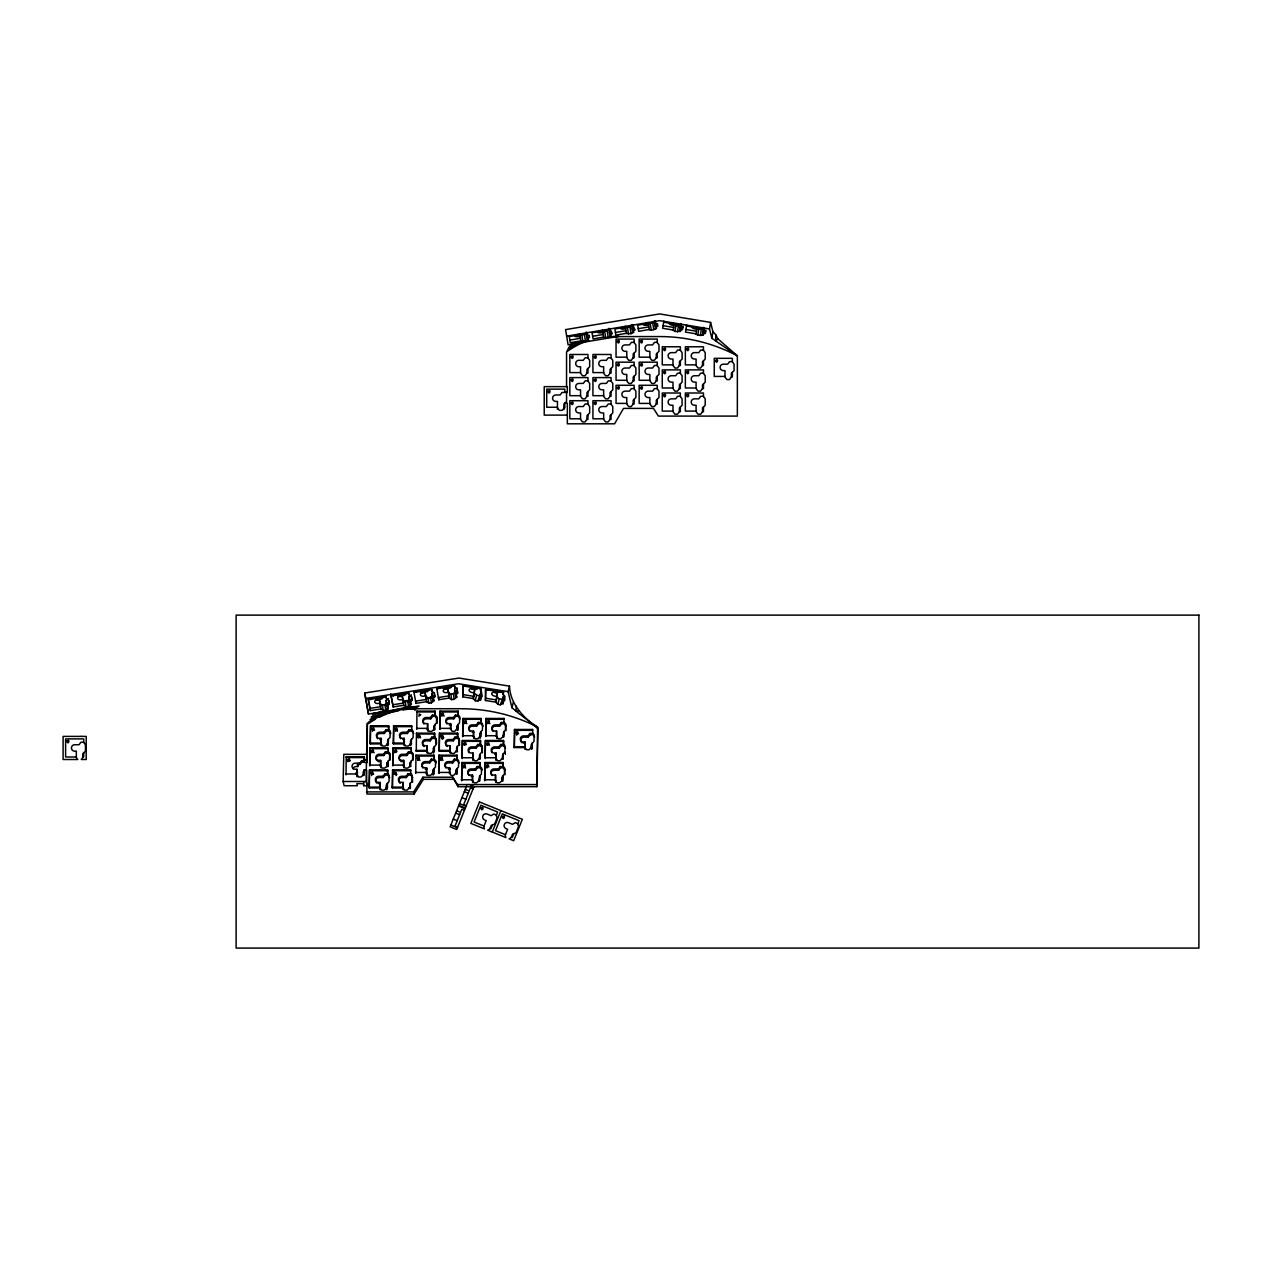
<?xml version="1.0" encoding="UTF-8"?>
<svg xmlns="http://www.w3.org/2000/svg" width="1262" height="1262" viewBox="0 0 1262 1262"><rect width="100%" height="100%" fill="white"/><g stroke="black" fill="none" stroke-linecap="round" stroke-linejoin="round"><path stroke-width="1.5" d="M345.82 773.985L356.515 773.985L358.361 776.982L360.932 776.982L363.866 774.537L363.977 770.072L366.469 770.072L366.201 781.493L367.195 785.737L363.74 785.737L363.235 783.607L356.846 783.607L357.335 785.737L344.163 785.737L343.154 781.493L343.785 754.329L366.832 754.329L366.232 770.546M346.025 774.836L346.23 756.727L364.276 756.727L364.418 760.702L361.658 760.702L359.686 763.147L355.332 763.147A3.202 3.045 -13.3 0 0 352.051 766.208A3.202 3.045 -13.3 0 0 355.19 769.268L356.846 769.268L357.556 776.398M356.846 769.268L356.72 774.836L356.515 773.985M352.981 768.81A3.202 3.045 -13.3 0 1 356.136 766.539L357.793 766.539L357.872 763.368M363.188 771.839L364.071 775.389L363.109 775.389L363.977 770.072M364.418 760.702L364.276 756.727M363.74 785.737L363.819 782.235M366.611 754.518L367.352 723.41A78.181 74.348 -13.3 0 1 414.551 708.723L419.11 705.979L368.441 714.024L364.718 693.012L458.942 678.057L509.501 686.149C510.321 705.127 524.345 717.715 538.006 728.821L536.744 786.683L457.98 786.683L452.758 777.218L422.88 777.218L413.668 791.905L414.157 794.035L367.005 794.035L366.469 770.072M367.21 761.964L366.832 754.329M367.147 755.433L367.352 723.41M369.119 787.125L369.514 769.867L387.576 769.867L387.686 774.079L384.942 773.843L382.97 776.288L378.616 776.288A3.202 3.045 -13.3 0 0 375.335 779.348A3.202 3.045 -13.3 0 0 378.474 782.408L380.13 782.408L380.288 789.807L379.799 787.125L369.119 787.125L369.309 787.977L380.004 787.977L380.13 782.408M390.084 760.118L390.179 755.528L388.317 753.083L388.081 747.83L370.034 747.83L369.624 765.087L380.319 765.087L380.525 765.939L380.651 760.371L378.994 760.371A3.202 3.045 -13.3 0 1 375.855 757.31A3.202 3.045 -13.3 0 1 379.136 754.25L383.49 754.25L385.462 751.805L388.207 752.042M370.145 743.05L370.555 725.792L388.601 725.792L388.728 730.02L385.983 729.767L383.995 732.212L379.641 732.212A3.202 3.045 -13.3 0 0 376.376 735.273A3.202 3.045 -13.3 0 0 379.499 738.333L381.171 738.333L381.329 745.732L380.84 743.05L370.145 743.05L370.35 743.902L381.045 743.902L381.171 738.333M369.309 787.977L369.514 769.867M369.829 765.939L370.034 747.83M370.35 743.902L370.555 725.792M371.927 698.454L370.476 699.463L369.482 698.438M380.651 760.371L380.808 767.769L380.319 765.087M386.393 788.529L386.472 784.98L389.027 781.557L389.169 775.436L387.497 773.227L387.576 769.867M387.97 762.027L387.876 766.491L386.913 766.491L386.992 762.942L389.548 759.519L389.69 753.398L388.002 751.19M388.491 739.989L387.434 744.454L388.38 744.454L388.286 739.138L390.053 737.481L390.195 731.361L388.522 729.168L388.601 725.792M387.45 784.065L387.355 788.529L387.26 783.213M387.876 766.491L387.781 761.175M388.286 739.138L388.191 743.602L385.241 746.063L382.686 746.063L380.824 743.602M410.607 769.867L410.734 774.079L407.989 773.843L406.017 776.288L401.663 776.288A3.202 3.045 -13.3 0 0 398.382 779.348A3.202 3.045 -13.3 0 0 401.521 782.408L403.177 782.408L403.051 787.977L392.356 787.977L392.561 769.867L410.607 769.867L410.813 770.719L392.766 770.719L392.561 769.867M393.081 747.83L392.671 765.087L403.367 765.087L403.856 767.769L403.698 760.371L402.026 760.371A3.202 3.045 -13.3 0 1 398.902 757.31A3.202 3.045 -13.3 0 1 402.168 754.25L406.522 754.25L408.509 751.805L411.254 752.042L411.128 747.83L393.081 747.83L392.876 765.939M411.649 725.792L411.775 730.02L409.03 729.767L407.042 732.212L402.688 732.212A3.202 3.045 -13.3 0 0 399.423 735.273A3.202 3.045 -13.3 0 0 402.546 738.333L404.219 738.333L404.077 743.902L393.397 743.902L393.602 725.792L411.649 725.792L411.854 726.644L393.791 726.644L393.602 725.792M392.356 787.977L392.766 770.719M393.397 743.902L393.791 726.644M403.572 765.939L403.698 760.371M404.219 738.333L404.376 745.732L403.887 743.05L393.192 743.05M410.907 766.491L409.945 766.491L410.04 762.942L412.579 759.519L412.721 753.398L411.049 751.19L411.254 752.042M410.465 744.454L410.56 740.904L413.1 737.481L413.242 731.361L411.57 729.168L411.775 730.02M410.529 773.227L412.217 775.436L412.075 781.557L410.292 783.213L410.402 788.529L409.235 787.677L407.263 790.122L404.692 790.122L402.83 787.677M410.813 761.175L410.718 765.64L407.768 768.085L405.212 768.085L403.351 765.64M411.428 744.454L411.333 739.138M412.611 782.156L412.217 775.436M413.116 760.118L412.721 753.398M415.955 755.181L415.75 773.29L415.545 772.439L426.24 772.439L426.73 775.12L426.572 767.722L424.9 767.722A3.202 3.045 -13.3 0 1 421.776 764.662A3.202 3.045 -13.3 0 1 425.042 761.601L429.395 761.601L431.383 759.14L434.128 759.393L434.002 755.181L415.955 755.181L416.144 756.033L434.207 756.033M416.271 751.253L416.476 733.143L434.522 733.143L434.649 737.355L431.888 737.118L429.916 739.564L425.562 739.564A3.202 3.045 -13.3 0 0 422.297 742.624A3.202 3.045 -13.3 0 0 425.42 745.684L427.077 745.684L427.234 753.083L426.745 750.401L416.066 750.401L416.271 751.253L426.95 751.253L427.077 745.684M416.981 711.105L416.775 729.215L416.586 728.363L427.266 728.363L427.471 729.215L427.597 723.647L425.941 723.647A3.202 3.045 -13.3 0 1 422.802 720.586A3.202 3.045 -13.3 0 1 426.083 717.526L430.437 717.526L432.409 715.081L435.153 715.317L435.043 711.105L416.981 711.105L417.186 711.957L435.232 711.957M426.24 772.439L428.086 775.436L430.642 775.436L432.629 772.991L433.781 773.843L432.629 772.991M427.597 723.647L427.755 731.045L427.266 728.363M426.43 773.29L426.572 767.722M432.819 773.843L432.913 770.293L435.453 766.87L435.595 760.749L433.923 758.541L434.002 755.181M433.339 751.805L433.418 748.256L435.974 744.832L436.116 738.712L434.443 736.503L434.522 733.143M434.727 724.451L434.822 729.767L433.86 729.767L433.939 726.218L436.494 722.795L436.636 716.674L434.964 714.466L435.043 711.105M433.118 775.12L432.913 770.293M433.576 772.991L433.686 768.526M434.412 747.341L434.302 751.805L434.207 746.489M433.781 773.843L433.891 769.363M436.542 743.902L436.116 738.712M437.031 723.394L436.636 716.674M439.002 755.181L438.797 773.29L439.002 755.181L457.049 755.181L457.159 759.393L454.415 759.14L452.443 761.601L448.089 761.601A3.202 3.045 -13.3 0 0 444.823 764.662A3.202 3.045 -13.3 0 0 447.947 767.722L449.603 767.722L449.808 773.59M439.113 750.401L439.507 733.143L457.57 733.143L457.68 737.355L454.935 737.118L452.963 739.564L448.609 739.564A3.202 3.045 -13.3 0 0 445.328 742.624A3.202 3.045 -13.3 0 0 448.467 745.684L450.124 745.684L450.282 753.083L449.793 750.401L439.113 750.401L439.302 751.253L449.998 751.253L450.124 745.684M440.028 711.105L439.823 729.215L440.028 711.105L458.074 711.105L458.201 715.317L455.456 715.081L453.484 717.526L449.13 717.526A3.202 3.045 -13.3 0 0 445.849 720.586A3.202 3.045 -13.3 0 0 448.988 723.647L450.644 723.647L450.834 729.515M439.302 751.253L439.507 733.143M438.592 772.439L449.272 772.439L451.133 775.436L453.689 775.436L455.661 772.991L456.828 773.843L455.661 772.991M439.618 728.363L450.313 728.363L452.159 731.361L454.73 731.361L456.702 728.915L457.869 729.767L456.702 728.915M449.603 767.722L449.477 773.29L449.272 772.439M450.644 723.647L450.518 729.215L450.313 728.363M455.866 773.843L455.945 770.293L458.5 766.87L458.642 760.749L456.97 758.541L457.049 755.181M457.443 747.341L456.387 751.805L456.181 750.953L457.349 751.805L457.254 746.489L459.021 744.832L459.163 738.712L457.491 736.503L457.57 733.143M456.907 729.767L456.986 726.218L459.542 722.795L459.683 716.674L457.996 714.466L458.074 711.105M456.623 772.991L456.734 768.526M457.144 750.953L457.254 746.489M457.664 728.915L457.775 724.451M456.828 773.843L456.939 769.363M457.869 729.767L457.964 725.303M459.557 745.432L459.163 738.712M461.86 762.516L461.655 780.626L461.86 762.516L479.923 762.516L480.033 766.744L477.288 766.491L475.317 768.937L470.963 768.937A3.202 3.045 -13.3 0 0 467.681 771.997A3.202 3.045 -13.3 0 0 470.821 775.057L472.477 775.057L472.635 782.456M462.381 740.478L461.971 757.752L472.666 757.752L473.155 760.418L472.998 753.02L471.341 753.02A3.202 3.045 -13.3 0 1 468.202 749.959A3.202 3.045 -13.3 0 1 471.483 746.899L475.837 746.899L477.809 744.454L480.554 744.706L480.428 740.478L462.381 740.478L462.176 758.604M462.902 718.457L462.697 736.566L462.902 718.457L480.948 718.457L481.074 722.669L478.33 722.416L476.342 724.877L472.004 724.877A3.202 3.045 -13.3 0 0 468.723 727.937A3.202 3.045 -13.3 0 0 471.846 730.998L473.518 730.998L473.676 738.38M461.466 779.79L472.146 779.79L474.007 782.787L476.563 782.787L479.497 780.326L479.607 775.862L481.374 774.205L481.516 768.085L479.844 765.892L479.923 762.516M472.666 757.752L474.512 760.749L477.083 760.749L479.055 758.304L480.223 759.14M462.491 735.714L473.187 735.714L475.033 738.712L477.588 738.712L480.538 736.267L480.633 731.786L482.399 730.146L482.557 724.025L480.869 721.817L480.948 718.457M472.477 775.057L472.351 780.626L472.146 779.79M472.871 758.604L472.998 753.02M473.518 730.998L473.392 736.566L473.187 735.714M480.317 754.676L479.26 759.14L479.055 758.304M480.633 731.786L479.781 737.118L479.576 736.267M480.081 738.38L479.86 733.569M480.017 758.304L480.128 753.824L481.895 752.184L482.037 746.063L480.349 743.854L480.428 740.478M479.702 781.178L479.607 775.862M480.727 737.118L480.838 732.638M482.431 752.767L482.037 746.063M484.908 762.516L484.703 780.626L484.908 762.516L502.954 762.516L503.081 766.744L500.336 766.491L498.364 768.937L494.01 768.937A3.202 3.045 -13.3 0 0 490.729 771.997A3.202 3.045 -13.3 0 0 493.868 775.057L495.524 775.057L495.682 782.456M485.428 740.478L485.018 757.752L495.714 757.752L496.203 760.418L496.045 753.02L494.373 753.02A3.202 3.045 -13.3 0 1 491.249 749.959A3.202 3.045 -13.3 0 1 494.515 746.899L498.869 746.899L500.856 744.454L503.601 744.706L503.475 740.478L485.428 740.478L485.223 758.604M486.138 719.293L485.744 736.566L485.949 718.457L503.995 718.457L504.201 719.293L486.138 719.293L485.949 718.457M484.498 779.79L495.193 779.79L497.039 782.787L499.61 782.787L502.544 780.326L502.655 775.862L504.421 774.205L504.563 768.085L502.875 765.892L502.954 762.516M495.714 757.752L497.559 760.749L500.115 760.749L502.102 758.304L503.254 759.14L503.159 753.824L504.926 752.184L505.068 746.063L503.396 743.854L503.475 740.478M485.539 735.714L496.234 735.714L498.08 738.712L500.635 738.712L503.585 736.267L503.68 731.786L505.447 730.146L505.589 724.025L503.917 721.817L503.995 718.457M495.524 775.057L495.398 780.626L495.193 779.79M495.919 758.604L496.045 753.02M504.122 722.669L501.377 722.416L499.389 724.877L495.035 724.877A3.202 3.045 -13.3 0 0 491.77 727.937A3.202 3.045 -13.3 0 0 494.893 730.998L496.565 730.998L496.423 736.566L496.234 735.714M496.723 738.38L496.565 730.998M501.787 781.178L502.655 775.862M503.364 754.676L502.308 759.14L502.102 758.304M503.065 758.304L503.159 753.824M502.749 781.178L502.844 776.714M503.775 737.118L503.68 731.786M504.958 774.805L504.563 768.085M505.983 730.73L505.589 724.025M532.548 729.468L532.659 733.679L529.914 733.443L527.942 735.888L523.588 735.888A3.202 3.045 -13.3 0 0 520.307 738.948A3.202 3.045 -13.3 0 0 523.446 742.009L525.102 742.009L524.976 747.577L514.281 747.577L514.486 729.468L532.548 729.468L532.738 730.319L514.691 730.319L514.486 729.468M514.281 747.577L514.691 730.319M525.102 742.009L525.26 749.407L524.755 747.278L526.633 749.723L529.188 749.723L531.16 747.278L532.327 748.129L531.365 748.129L531.444 744.58L534 741.157L534.141 735.036L532.469 732.828L534.646 737.166M532.327 748.129L532.233 742.813M536.744 786.683L537.596 727.086A65.356 14.592 36.7 0 1 516 711.121L511.946 707.745L508.097 691.655L509.501 686.149M516.347 706.199L516 711.121L518.524 710.9M374.136 752.783L372.937 751.237L371.659 752.783M420.782 714.781C416.16 712.809 422.313 715.491 418.621 716.059M418.069 737.781L419.378 736.551L420.625 737.781M444.129 716.059L442.93 714.513L441.653 716.059M463.974 745.116L464.952 743.933L466.388 744.501M487.022 745.116L488.331 743.902L489.577 745.116M663.875 321.1L662.676 328.294L673.261 330.06M674.981 331.433L676.069 324.886L674.318 323.703L673.23 330.25L674.981 331.433L680.502 331.464L681.196 327.268L680.202 327.426M677.505 331.859L678.609 325.312L680.644 324.76M679.555 331.307L680.849 323.498M683.121 326.306L682.568 329.587L680.77 329.887M686.67 324.886L685.471 332.095L696.056 333.846M697.776 335.235L698.864 328.688L697.113 327.505L696.009 334.051L697.776 335.235L703.297 335.266L703.991 331.07L702.997 331.228M700.3 335.645L701.388 329.114L703.439 328.562M702.35 335.108L703.644 327.3M705.915 330.108L705.363 333.373L703.565 333.673M557.441 407.815L559.366 410.387L561.937 410.387L564.824 407.815L564.824 403.13L567.332 403.13L567.332 423.811L614.61 423.811L623.507 408.399L653.479 408.399L658.385 416.097L737.355 416.097L737.355 355.837A65.356 1.183 34.3 0 1 715.806 340.977L711.847 338.216L709.496 328.956L710.585 322.409L659.695 313.922L565.565 329.603L568.089 344.794L618.727 336.355L613.537 336.575A78.181 78.181 0 0 0 610.745 336.607M711.847 338.216L712.935 331.669L710.585 322.409M466.972 685.881L464.621 685.897M477.714 701.151L480.996 692.128L479.607 699.905L477.714 701.151L475.206 700.741L473.313 698.549L462.807 696.861L463.328 685.534M473.313 698.549L474.701 689.494L473.061 689.241A3.202 1.893 14.3 0 1 470.836 688.311M473.313 698.896L474.701 689.494M475.206 700.741L476.61 695.236L474.717 693.374M479.607 699.905L480.538 700.047L480.522 697.223L482.226 696.435L480.869 688.5M480.522 697.223L481.09 695.015L480.144 695.441M480.538 700.047L481.09 695.015M500.367 704.78L503.633 695.756L502.244 703.518L500.367 704.78L497.843 704.37L495.95 702.161L485.444 700.489L485.965 689.162M495.95 702.161L497.338 693.122L495.714 692.854A3.202 1.893 14.3 0 1 494.136 692.349M495.95 702.524L497.338 693.122M497.843 704.37L499.263 698.864L497.354 697.003M502.244 703.518L503.191 703.675L503.175 700.836L504.863 700.063L504.847 696.182L503.144 694.51L503.712 692.302L494.846 692.286A3.202 1.893 14.3 0 0 491.707 693.721A3.202 1.893 14.3 0 0 494.862 696.167L496.502 696.435M503.175 700.836L503.743 698.627L502.797 699.069M503.191 703.675L503.743 698.627M511.946 707.745L513.35 702.24M414.961 710.459L416.318 707.114A78.181 74.348 -13.3 0 0 369.119 721.801M466.735 785.737L450.14 826.799L456.686 829.449L473.991 786.605L470.726 785.279M492.417 824.985L490.871 828.787L489.987 828.44M496.329 815.284L497.654 812.018L480.869 805.235L474.086 822.019L484.024 826.026M492.259 832.052L500.919 810.63M513.839 833.646L512.293 837.447L511.41 837.085M517.751 823.944L519.076 820.663L502.292 813.88L495.509 830.664L505.447 834.687M392.308 694.826L393.287 695.835L394.659 694.636M394.217 774.095C392.435 770.766 398.808 772.502 395.432 774.411C391.961 773.306 399.013 772.896 396.047 775.562M419.915 760.418L418.858 758.588L417.706 760.418M443.609 738.096L442.694 738.964M442.962 760.418L441.905 758.588L440.753 760.418M466.877 723.694L465.804 721.864L464.653 723.694M489.908 723.694L488.851 721.864L487.7 723.694M414.157 794.035L423.385 779.332L422.88 777.218M489.577 689.699L487.463 689.715M586.972 373.158L585.047 375.729L582.476 375.729L580.552 373.158L580.552 366.737L578.879 366.737A3.202 3.202 0 0 1 575.677 363.535A3.202 3.202 0 0 1 578.879 360.317L583.249 360.317L585.174 357.761L587.745 357.761L589.669 360.317L589.669 366.737L586.972 369.435L586.972 373.158L587.934 373.158L587.934 368.472M586.972 396.268L585.047 398.839L582.476 398.839L580.552 396.268L580.552 389.848L578.879 389.848A3.202 3.202 0 0 1 575.677 386.645A3.202 3.202 0 0 1 578.879 383.427L583.249 383.427L585.174 380.856L587.745 380.856L589.669 383.427L589.669 389.848L586.972 392.545L586.972 396.268L587.934 396.268L587.934 391.583M610.082 373.158L608.142 375.729L605.586 375.729L603.662 373.158L603.662 366.737L601.99 366.737A3.202 3.202 0 0 1 598.772 363.535A3.202 3.202 0 0 1 601.99 360.317L606.359 360.317L608.284 357.761L610.84 357.761L612.764 360.317L612.764 366.737L610.082 369.435L610.082 373.158L611.045 373.158L611.045 368.472M586.972 419.378L585.047 421.95L582.476 421.95L580.552 419.378L580.552 412.958L578.879 412.958A3.202 3.202 0 0 1 575.677 409.756A3.202 3.202 0 0 1 578.879 406.538L583.249 406.538L585.174 403.966L587.745 403.966L589.669 406.538L589.669 412.958L586.972 415.655L586.972 419.378L587.934 419.378L587.934 414.693M633.177 357.761L631.252 360.317L628.697 360.317L626.772 357.761L626.772 351.341L625.1 351.341A3.202 3.202 0 0 1 621.882 348.123A3.202 3.202 0 0 1 625.1 344.92L629.454 344.92L631.379 342.349L633.95 342.349L635.874 344.92L635.874 351.341L633.177 354.038L633.177 357.761L634.139 357.761L634.139 353.076M610.082 396.268L608.142 398.839L605.586 398.839L603.662 396.268L603.662 389.848L601.99 389.848A3.202 3.202 0 0 1 598.772 386.645A3.202 3.202 0 0 1 601.99 383.427L606.359 383.427L608.284 380.856L610.84 380.856L612.764 383.427L612.764 389.848L610.082 392.545L610.082 396.268L611.045 396.268L611.045 391.583M633.177 380.856L631.252 383.427L628.697 383.427L626.772 380.856L626.772 374.451L625.1 374.451A3.202 3.202 0 0 1 621.882 371.233A3.202 3.202 0 0 1 625.1 368.031L629.454 368.031L631.379 365.459L633.95 365.459L635.874 368.031L635.874 374.451L633.177 377.133L633.177 380.856L634.139 380.856L634.139 376.171M610.082 419.378L608.142 421.95L605.586 421.95L603.662 419.378L603.662 412.958L601.99 412.958A3.202 3.202 0 0 1 598.772 409.756A3.202 3.202 0 0 1 601.99 406.538L606.359 406.538L608.284 403.966L610.84 403.966L612.764 406.538L612.764 412.958L610.082 415.655L610.082 419.378L611.045 419.378L611.045 414.693M656.287 357.761L654.363 360.317L651.791 360.317L649.867 357.761L649.867 351.341L648.211 351.341A3.202 3.202 0 0 1 644.992 348.123A3.202 3.202 0 0 1 648.211 344.92L652.564 344.92L654.489 342.349L657.06 342.349L658.985 344.92L658.985 351.341L656.287 354.038L656.287 357.761L657.25 357.761L657.25 353.076M633.177 403.966L631.252 406.538L628.697 406.538L626.772 403.966L626.772 397.546L625.1 397.546A3.202 3.202 0 0 1 621.882 394.343A3.202 3.202 0 0 1 625.1 391.141L629.454 391.141L631.379 388.57L633.95 388.57L635.874 391.141L635.874 397.546L633.177 400.243L633.177 403.966L634.139 403.966L634.139 399.281M656.287 380.856L654.363 383.427L651.791 383.427L649.867 380.856L649.867 374.451L648.211 374.451A3.202 3.202 0 0 1 644.992 371.233A3.202 3.202 0 0 1 648.211 368.031L652.564 368.031L654.489 365.459L657.06 365.459L658.985 368.031L658.985 374.451L656.287 377.133L656.287 380.856L657.25 380.856L657.25 376.171M679.398 365.459L677.473 368.031L674.902 368.031L672.977 365.459L672.977 359.039L671.305 359.039A3.202 3.202 0 0 1 668.103 355.837A3.202 3.202 0 0 1 671.305 352.619L675.675 352.619L677.599 350.047L680.171 350.047L682.095 352.619L682.095 359.039L679.398 361.737L679.398 365.459L680.36 365.459L680.36 360.774M656.287 403.966L654.363 406.538L651.791 406.538L649.867 403.966L649.867 397.546L648.211 397.546A3.202 3.202 0 0 1 644.992 394.343A3.202 3.202 0 0 1 648.211 391.141L652.564 391.141L654.489 388.57L657.06 388.57L658.985 391.141L658.985 397.546L656.287 400.243L656.287 403.966L657.25 403.966L657.25 399.281M679.398 388.57L677.473 391.141L674.902 391.141L672.977 388.57L672.977 382.149L671.305 382.149A3.202 3.202 0 0 1 668.103 378.931A3.202 3.202 0 0 1 671.305 375.729L675.675 375.729L677.599 373.158L680.171 373.158L682.095 375.729L682.095 382.149L679.398 384.847L679.398 388.57L680.36 388.57L680.36 383.885M702.508 365.459L700.584 368.031L698.012 368.031L696.088 365.459L696.088 359.039L694.415 359.039A3.202 3.202 0 0 1 691.213 355.837A3.202 3.202 0 0 1 694.415 352.619L698.785 352.619L700.71 350.047L703.281 350.047L705.206 352.619L705.206 359.039L702.508 361.737L702.508 365.459L703.47 365.459L703.47 360.774M679.398 411.68L677.473 414.236L674.902 414.236L672.977 411.68L672.977 405.26L671.305 405.26A3.202 3.202 0 0 1 668.103 402.042A3.202 3.202 0 0 1 671.305 398.839L675.675 398.839L677.599 396.268L680.171 396.268L682.095 398.839L682.095 405.26L679.398 407.957L679.398 411.68L680.36 411.68L680.36 406.995M702.508 388.57L700.584 391.141L698.012 391.141L696.088 388.57L696.088 382.149L694.415 382.149A3.202 3.202 0 0 1 691.213 378.931A3.202 3.202 0 0 1 694.415 375.729L698.785 375.729L700.71 373.158L703.281 373.158L705.206 375.729L705.206 382.149L702.508 384.847L702.508 388.57L703.47 388.57L703.47 383.885M702.508 411.68L700.584 414.236L698.012 414.236L696.088 411.68L696.088 405.26L694.415 405.26A3.202 3.202 0 0 1 691.213 402.042A3.202 3.202 0 0 1 694.415 398.839L698.785 398.839L700.71 396.268L703.281 396.268L705.206 398.839L705.206 405.26L702.508 407.957L702.508 411.68L703.47 411.68L703.47 406.995M731.392 377.007L729.468 379.578L726.896 379.578L724.972 377.007L724.972 370.586L723.3 370.586A3.202 3.202 0 0 1 720.097 367.384A3.202 3.202 0 0 1 723.3 364.182L727.669 364.182L729.594 361.61L732.165 361.61L734.09 364.182L734.09 370.586L731.392 373.284L731.392 377.007L732.354 377.007L732.354 372.322M377.559 738.712A3.202 3.045 -13.3 0 1 379.957 733.49L384.295 733.49L386.282 731.045L388.838 731.045L390.699 733.49L390.195 731.361M357.793 766.539L357.288 764.425L359.985 764.425L361.957 761.964L366.627 762.784L366.437 761.964M376.549 760.118A3.202 3.045 -13.3 0 1 379.436 755.528L383.79 755.528L385.762 753.083L388.317 753.083M400.606 738.712A3.202 3.045 -13.3 0 1 402.988 733.49L407.342 733.49L409.33 731.045L411.885 731.045L413.747 733.49M387.671 765.64L384.736 768.085L382.165 768.085L380.304 765.64M411.223 743.602L408.289 746.063L405.733 746.063L403.872 743.602M377.18 783.276A3.202 3.045 -13.3 0 1 378.915 777.566L383.269 777.566L385.241 775.12L387.813 775.12L389.674 777.566M423.196 722.653A3.202 3.045 -13.3 0 1 426.382 718.804L430.736 718.804L432.708 716.359L435.28 716.359L437.141 718.804M399.597 760.118A3.202 3.045 -13.3 0 1 402.468 755.528L406.821 755.528L408.809 753.083L411.365 753.083L413.226 755.528M387.15 787.677L384.216 790.122L381.66 790.122L379.783 787.677M434.617 728.915L431.683 731.361L429.127 731.361L427.25 728.915M422.991 745.432A3.202 3.045 -13.3 0 1 425.862 740.841L430.216 740.841L432.188 738.38L434.759 738.38L436.62 740.841M399.076 782.156A3.202 3.045 -13.3 0 1 401.963 777.566L406.317 777.566L408.289 775.12L410.844 775.12L412.706 777.566M447.032 724.025A3.202 3.045 -13.3 0 1 449.43 718.804L453.784 718.804L455.756 716.359L458.311 716.359L460.173 718.804M434.096 750.953L431.162 753.398L428.607 753.398L426.745 750.953M422.959 768.101A3.202 3.045 -13.3 0 1 425.341 762.879L429.695 762.879L431.683 760.418L434.238 760.418L436.1 762.879L435.595 760.749M447.174 746.552A3.202 3.045 -13.3 0 1 448.909 740.841L453.263 740.841L455.235 738.38L457.806 738.38L459.668 740.841M456.181 750.953L454.21 753.398L451.654 753.398L449.777 750.953M469.906 731.376A3.202 3.045 -13.3 0 1 472.303 726.139L476.642 726.139L478.629 723.694L481.185 723.694L483.046 726.139M446.007 768.101A3.202 3.045 -13.3 0 1 448.389 762.879L452.742 762.879L454.714 760.418L457.286 760.418L459.147 762.879M468.896 752.767A3.202 3.045 -13.3 0 1 471.783 748.177L476.137 748.177L478.109 745.732L480.664 745.732L482.526 748.177M492.953 731.376A3.202 3.045 -13.3 0 1 495.335 726.139L499.689 726.139L501.677 723.694L504.232 723.694L506.094 726.139M468.88 775.436A3.202 3.045 -13.3 0 1 471.262 770.214L475.616 770.214L477.588 767.769L480.159 767.769L482.021 770.214L481.516 768.085M491.943 752.767A3.202 3.045 -13.3 0 1 494.83 748.177L499.168 748.177L501.156 745.732L503.712 745.732L505.573 748.177M491.123 774.063A3.202 3.045 -13.3 0 1 494.31 770.214L498.664 770.214L500.635 767.769L503.191 767.769L505.052 770.214M522.152 742.876A3.202 3.045 -13.3 0 1 523.888 737.166L528.242 737.166L530.214 734.721L532.785 734.721M397.356 731.297L396.505 729.199L395.542 731.297M465.631 768.022L464.763 765.939L463.817 768.022M383.474 697.018L381.865 698.88L377.559 699.558A3.202 1.972 -7.9 0 0 374.751 702.003A3.202 1.972 -7.9 0 0 378.3 703.439L379.941 703.186L380.619 706.704L370.034 708.392L368.299 699.274M375.477 699.921A3.202 1.972 -7.9 0 0 377.827 700.126L379.483 699.874L380.225 703.754L382.418 705.001L384.957 704.606L386.551 702.745L386.125 700.489L388.475 698.438M388.27 708.108L387.734 705.269L389.248 703.959L388.507 700.079L386.535 698.943L386.125 696.813L368.252 699.653L370.334 710.601L380.919 708.913L383.191 710.522L385.715 710.112L388.27 708.108L387.434 703.076L386.582 703.802L387.024 706.057L387.97 705.9M406.285 693.406L404.676 695.252L400.37 695.93A3.202 1.972 -7.9 0 0 397.577 698.375A3.202 1.972 -7.9 0 0 401.111 699.826L402.752 699.558L403.43 703.092L392.845 704.764L390.763 693.832M397.719 695.977A3.202 1.972 -7.9 0 0 400.653 696.514L402.294 696.245L403.035 700.126L405.228 701.388L407.768 700.978L409.377 699.116L408.935 696.876L411.302 694.826M410.245 699.448L410.56 701.656L412.059 700.331L411.317 696.45L409.345 695.33L408.935 693.185L391.062 696.025L393.16 706.972L403.745 705.3L406.001 706.894L408.541 706.499L411.096 704.48L409.409 700.173L410.245 699.448L411.096 704.48M429.096 689.778L427.502 691.623L423.18 692.317A3.202 1.972 -7.9 0 0 420.388 694.763A3.202 1.972 -7.9 0 0 423.922 696.198L425.578 695.93L426.24 699.463L415.655 701.151L415.971 703.36L426.556 701.672L428.812 703.265L431.352 702.871L433.907 700.867L432.219 696.561L433.055 695.819L433.907 700.867M420.53 692.349A3.202 1.972 -7.9 0 0 423.464 692.885L425.105 692.633L425.846 696.514L428.039 697.76L430.579 697.35L432.188 695.504L431.762 693.248L432.961 701.009M451.922 686.149L450.313 688.011L446.007 688.689A3.202 1.972 -7.9 0 0 443.199 691.134A3.202 1.972 -7.9 0 0 446.732 692.57L448.389 692.317L449.067 695.851L438.482 697.523L438.782 699.732L449.367 698.044L451.638 699.653L454.162 699.243L456.718 697.239L454.572 689.62L455.771 697.397M443.356 688.736A3.202 1.972 -7.9 0 0 446.275 689.273L447.931 689.005L448.673 692.885L450.865 694.132L453.389 693.737L454.998 691.876M415.293 691.008L416.097 692.207L417.47 691.008M715.775 334.761L717.841 338.815L715.806 340.977L715.775 334.761L712.935 331.669M503.885 732.638L502.812 737.118L502.623 736.267M479.797 776.714L478.74 781.178L478.535 780.326M434.365 693.027L434.885 696.719L433.371 698.028L433.055 695.819M455.03 692.933L455.882 692.207L456.718 697.239M456.923 687.569L457.696 693.09L456.181 694.415L455.882 692.207M579.794 334.588L581.845 335.124L586.136 333.531M579.652 333.72L580.883 341.119L585.473 341.261L588.171 339.904L587.477 335.708L586.578 336.197M602.589 330.786L604.64 331.338L608.931 329.729M602.447 329.918L603.678 337.333L605.728 337.869L610.966 336.118L610.272 331.922L609.372 332.395M625.384 326.984L627.435 327.536L631.71 325.927M625.242 326.132L626.473 333.531L631.047 333.657L633.761 332.316L633.051 328.12L632.167 328.593M648.179 323.182L650.23 323.735L654.505 322.125M648.037 322.331L649.267 329.729L651.318 330.281L656.555 328.514L655.846 324.318L654.962 324.807M478.361 688.105L476.468 689.352L472.193 688.658A3.202 1.893 14.3 0 0 469.07 690.109A3.202 1.893 14.3 0 0 472.225 692.538L473.849 692.806M372.448 714.308L374.767 712.778M404.723 702.051L409.913 700.173M587.903 338.326L589.512 337.459L589.165 335.298L587.319 334.809L586.877 332.19M610.698 334.525L612.307 333.657L609.672 328.388M633.492 330.739L635.101 329.871L632.467 324.586M656.287 326.937L657.896 326.069L657.534 323.892L655.704 323.403L655.262 320.785M404.376 701.009L407.137 700.52L407.894 702.114M566.654 336.149L659.695 320.643L709.496 328.956M587.114 333.61L569.272 336.591L570.282 342.696L580.851 340.929M609.909 329.808L592.052 332.789L593.077 338.894L603.646 337.128M632.704 326.006L614.846 328.988L615.872 335.093L626.441 333.326M655.499 322.22L637.641 325.186L638.667 331.291L649.236 329.54M580.094 336.339L578.453 336.623A3.202 1.104 -9.5 0 1 575.409 336.433A3.202 1.104 -9.5 0 1 575.898 335.14M602.889 332.537L601.233 332.821A3.202 1.104 -9.5 0 1 598.204 332.632A3.202 1.104 -9.5 0 1 598.693 331.338M625.684 328.751L624.027 329.019A3.202 1.104 -9.5 0 1 620.999 328.83A3.202 1.104 -9.5 0 1 621.488 327.536M648.479 324.949L646.822 325.217A3.202 1.104 -9.5 0 1 643.794 325.044A3.202 1.104 -9.5 0 1 644.283 323.75M569.84 340.077L580.425 338.311M592.635 336.276L603.22 334.509M615.43 332.474L626.015 330.707M638.225 328.672L648.794 326.921M586.783 337.459L587.729 337.301M609.578 333.657L610.524 333.499M632.372 329.855L633.319 329.697M655.167 326.053L656.114 325.896M365.491 698.533L458.611 683.752L508.097 691.655M413.889 692.412L431.762 689.573L432.156 691.702L434.144 692.822L434.885 696.719M436.699 688.784L454.572 685.944L454.983 688.09L456.954 689.21L457.696 693.09M427.439 698.533L431.336 697.996M613.537 336.575L659.758 336.575A166 166 0 0 1 737.355 355.837L717.841 338.815M626.772 357.178L616.045 357.178L616.045 339.084L634.139 339.084L634.139 342.601M649.867 357.178L639.156 357.178L639.156 339.084L657.25 339.084L657.25 342.601M672.977 364.876L662.266 364.876L662.266 346.782L680.36 346.782L680.36 350.315M696.088 364.876L685.361 364.876L685.361 346.782L703.47 346.782L703.47 350.315M580.552 372.59L569.825 372.59L569.825 354.48L587.934 354.48L587.934 358.014M603.662 372.59L592.935 372.59L592.935 354.48L611.045 354.48L611.045 358.014M724.972 376.439L714.26 376.439L714.26 358.329L732.354 358.329L732.354 361.863M626.772 380.288L616.045 380.288L616.045 362.178L634.139 362.178L634.139 365.712M649.867 380.288L639.156 380.288L639.156 362.178L657.25 362.178L657.25 365.712M672.977 387.986L662.266 387.986L662.266 369.892L680.36 369.892L680.36 373.41M696.088 387.986L685.361 387.986L685.361 369.892L703.47 369.892L703.47 373.41M580.552 395.684L569.825 395.684L569.825 377.59L587.934 377.59L587.934 381.124M603.662 395.684L592.935 395.684L592.935 377.59L611.045 377.59L611.045 381.124M626.772 403.398L616.045 403.398L616.045 385.289L634.139 385.289L634.139 388.822M649.867 403.398L639.156 403.398L639.156 385.289L657.25 385.289L657.25 388.822M557.441 407.247L546.714 407.247L546.714 389.138L564.824 389.138L564.824 392.419M672.977 411.096L662.266 411.096L662.266 393.003L680.36 393.003L680.36 396.52M696.088 411.096L685.361 411.096L685.361 393.003L703.47 393.003L703.47 396.52M567.332 415.119L544.222 415.119L544.222 386.645L567.332 386.645L567.332 392.419L562.063 392.419L560.139 394.99L555.769 394.99A3.202 3.202 0 0 0 552.567 398.193A3.202 3.202 0 0 0 555.769 401.411L557.441 401.411L557.441 409.235M580.552 418.795L569.825 418.795L569.825 400.701L587.934 400.701L587.934 404.234M603.662 418.795L592.935 418.795L592.935 400.701L611.045 400.701L611.045 404.234M414.551 708.723L460.63 708.723A166 157.86 -13.3 0 1 537.596 727.086L538.006 728.821M440.233 711.957L458.28 711.957M463.107 719.293L481.153 719.293M449.288 724.924L450.944 724.924M370.76 726.644L388.806 726.644M472.146 732.26L473.818 732.26M434.727 733.995L416.665 733.995L416.476 733.143M439.712 733.995L457.759 733.995M379.799 739.611L381.471 739.611M402.846 739.611L404.518 739.611M462.586 741.33L480.633 741.33M485.633 741.33L503.68 741.33M523.746 743.286L525.402 743.286M514.091 746.725L524.771 746.725L524.976 747.577M370.239 748.682L388.286 748.682M393.287 748.682L411.333 748.682L411.128 747.83M494.672 754.297L496.345 754.297M439.192 756.033L457.238 756.033M76.319 756.995L65.608 756.995L65.608 738.901L83.702 738.901L83.702 742.435M82.74 756.995L83.702 756.995L83.702 752.893M364.481 757.579L346.435 757.579L346.23 756.727M364.213 759.85L366.706 759.85M462.066 763.368L480.112 763.368M485.113 763.368L503.159 763.368M425.199 769L426.872 769M448.247 769L449.903 769M369.719 770.719L387.765 770.719M355.979 772.659L357.651 772.659M471.12 776.335L472.777 776.335M423.385 779.332L453.263 779.332M343.154 781.493L366.201 781.493M378.774 783.686L380.43 783.686M452.758 777.218L457.491 784.554L536.24 784.554M392.151 787.125L402.846 787.125L403.335 789.807L403.177 782.408M366.501 791.905L413.668 791.905M476.61 695.236L479.134 695.63M499.263 698.864L501.771 699.258M463.359 694.652L473.865 696.34M486.012 698.28L496.518 699.968M480.159 697.697L481.106 697.839M502.812 701.325L503.759 701.467M663.702 322.189L681.559 325.154L681.354 326.353L682.931 327.41M686.496 325.99L704.354 328.956L704.149 330.155L705.726 331.212M676.069 324.886L678.609 325.312M698.864 328.688L701.388 329.114M675.533 325.438L678.924 326.006M674.018 325.47L672.378 325.186A3.202 1.104 9.5 0 1 669.396 323.577A3.202 1.104 9.5 0 1 672.741 323.025M696.813 329.272L695.173 328.988A3.202 1.104 9.5 0 1 692.175 327.379A3.202 1.104 9.5 0 1 695.536 326.826M663.118 325.675L673.687 327.442M679.997 328.688L680.944 328.846M685.913 329.477L696.482 331.228M702.776 332.49L703.739 332.647M438.308 688.484L440.107 688.2L439.902 687.096M442.031 738.964L441.495 736.913L443.625 737.465M470.489 785.879L473.755 787.188M473.061 788.924L470.442 787.867L463.659 804.651L466.277 805.708M465.284 789.318L467.902 790.375M464.321 791.684L468.249 793.277M461.924 797.647L465.852 799.225M459.51 803.594L466.057 806.244M458.8 805.377L465.347 808.027M458.548 805.976L465.094 808.626M464.4 810.346L461.782 809.289L454.998 826.074L457.617 827.131M456.623 810.74L459.242 811.797M455.677 813.122L459.605 814.7M453.263 819.07L457.191 820.663M450.865 825.017L457.412 827.667M408.825 692.996L409.345 695.33M385.998 696.624L386.535 698.943M516.694 735.162L516.473 733.238L518.603 733.79M396.883 751.6L395.337 751.411L394.706 752.783M371.722 775.562L371.501 773.638L373.631 774.19M486.864 768.022L487.164 766.097L489.025 766.839M372.495 731.297L372.811 729.373L374.672 730.114M350.237 760.749L348.486 760.292L347.87 761.68M529.914 733.443L530.214 734.721M531.444 744.58L531.665 749.407L531.16 747.278M527.942 735.888L528.242 737.166M503.917 721.817L504.232 723.694M501.377 722.416L501.677 723.694M499.389 724.877L499.689 726.139M503.396 743.854L503.712 745.732M504.926 752.184L505.431 754.297M500.856 744.454L501.156 745.732M502.386 755.591L502.686 756.869M498.869 746.899L499.168 748.177M502.875 765.892L503.081 766.744M502.891 766.491L503.191 767.769M500.336 766.491L500.635 767.769M501.866 777.629L502.166 778.906M498.364 768.937L498.664 770.214M480.869 721.817L481.074 722.669M480.885 722.416L481.185 723.694M478.33 722.416L478.629 723.694M476.342 724.877L476.642 726.139M480.349 743.854L480.554 744.706M480.365 744.454L480.664 745.732M477.809 744.454L478.109 745.732M479.339 755.591L479.639 756.869M475.837 746.899L476.137 748.177M479.844 765.892L480.033 766.744M479.86 766.491L480.159 767.769M477.288 766.491L477.588 767.769M475.317 768.937L475.616 770.214M457.996 714.466L458.201 715.317M458.011 715.081L458.311 716.359M455.456 715.081L455.756 716.359M456.986 726.218L457.286 727.496M453.484 717.526L453.784 718.804M457.491 736.503L457.806 738.38M454.935 737.118L455.235 738.38M456.465 748.256L456.765 749.533M452.963 739.564L453.263 740.841M456.97 758.541L457.286 760.418M454.415 759.14L454.714 760.418M455.945 770.293L456.245 771.571M449.793 750.401L449.998 751.253M452.443 761.601L452.742 762.879M457.491 784.554L457.98 786.683M434.964 714.466L435.28 716.359M432.409 715.081L432.708 716.359M433.939 726.218L434.238 727.496M433.655 728.915L433.86 729.767M430.437 717.526L430.736 718.804M434.443 736.503L434.759 738.38M431.888 737.118L432.188 738.38M433.418 748.256L433.718 749.533M433.134 750.953L433.639 753.083M429.916 739.564L430.216 740.841M433.923 758.541L434.238 760.418M431.383 759.14L431.683 760.418M426.745 750.401L426.95 751.253M429.395 761.601L429.695 762.879M411.586 729.767L411.885 731.045M409.03 729.767L409.33 731.045M410.56 740.904L410.86 742.182M410.276 743.602L410.765 745.732M407.042 732.212L407.342 733.49M411.065 751.805L411.365 753.083M408.509 751.805L408.809 753.083M410.04 762.942L410.339 764.22M409.756 765.64L409.945 766.491M406.522 754.25L406.821 755.528M410.544 773.843L410.844 775.12M407.989 773.843L408.289 775.12M410.292 783.213L409.44 788.529L409.235 787.677M406.017 776.288L406.317 777.566M388.522 729.168L388.728 730.02M388.538 729.767L388.838 731.045M385.983 729.767L386.282 731.045M387.513 740.904L387.734 745.732L387.229 743.602M389.69 753.398L390.179 755.528M383.995 732.212L384.295 733.49M385.462 751.805L385.762 753.083M386.992 762.942L387.292 764.22M386.708 765.64L386.913 766.491M380.84 743.05L381.045 743.902M383.49 754.25L383.79 755.528M387.497 773.227L387.813 775.12M384.942 773.843L385.241 775.12M386.472 784.98L386.693 789.807L386.188 787.677M382.97 776.288L383.269 777.566M379.799 787.125L380.004 787.977M361.658 760.702L361.957 761.964M362.904 774.537L363.109 775.389M359.686 763.147L359.985 764.425M356.499 774.537L357.004 776.666M436.747 688.405L438.782 699.732M413.92 692.033L415.971 703.36M364.718 693.012L368.441 714.024M654.3 320.879L655.609 328.672M652.754 323.309L653.842 329.855M650.23 323.735L651.318 330.281M631.505 324.665L632.814 332.474M629.959 327.11L631.047 333.657M627.435 327.536L628.523 334.083M608.71 328.467L610.019 336.276M607.164 330.912L608.252 337.459M604.64 331.338L605.728 337.869M585.915 332.269L587.224 340.077M584.369 334.714L585.473 341.261M581.845 335.124L582.934 341.671M454.667 685.881L454.983 688.09M453.389 693.737L454.162 699.243M450.865 694.132L451.638 699.653M447.931 689.005L448.389 692.317M448.673 692.885L449.43 698.391M431.856 689.494L432.156 691.702M430.579 697.35L431.352 702.871M428.039 697.76L428.812 703.265M425.846 696.514L426.619 702.019M425.105 692.633L425.578 695.93M411.554 696.656L412.059 700.331M408.935 696.876L410.134 704.638M407.768 700.978L408.541 706.499M405.228 701.388L406.001 706.894M403.035 700.126L403.808 705.647M402.294 696.245L402.752 699.558M392.845 704.764L393.16 706.972M388.743 700.284L389.248 703.959M387.434 703.076L387.734 705.269M386.125 700.489L387.324 708.266M384.957 704.606L385.715 710.112M382.418 705.001L383.191 710.522M380.225 703.754L380.982 709.26M379.483 699.874L379.941 703.186M370.034 708.392L370.334 710.601M503.144 694.51L503.128 692.381L485.397 689.541L485.444 700.489M480.491 690.898L480.491 688.752L462.744 685.913L462.807 696.861M566.559 386.645L566.559 351.972A78.181 78.181 0 0 1 588.802 340.456M566.559 391.788L566.559 401.411L563.862 404.092L563.862 409.614M424 724.025A3.202 3.045 -13.3 0 1 423.496 723.394M491.912 775.436A3.202 3.045 -13.3 0 1 491.423 774.805M400.228 783.276A3.202 3.045 -13.3 0 1 399.565 782.787M379.294 761.649A3.202 3.045 -13.3 0 1 377.701 761.238M402.326 761.649A3.202 3.045 -13.3 0 1 400.748 761.238M424.127 746.552A3.202 3.045 -13.3 0 1 423.48 746.063M368.362 723.662A78.181 74.348 -13.3 0 1 375.445 719.245M379.152 717.321A78.181 74.348 -13.3 0 1 382.954 715.57M384.232 715.033A78.181 74.348 -13.3 0 1 386.835 714.024M388.16 713.551A78.181 74.348 -13.3 0 1 390.81 712.683M392.151 712.273A78.181 74.348 -13.3 0 1 398.934 710.601M403.051 709.875A78.181 74.348 -13.3 0 1 415.577 708.976M370.034 719.608A78.181 74.348 -13.3 0 1 388.507 709.97M371.123 717.1A78.181 74.348 -13.3 0 1 380.667 711.374M622.86 327.032A3.202 1.104 -9.5 0 1 623.665 326.858M577.27 334.619A3.202 1.104 -9.5 0 1 578.091 334.446M600.065 330.818A3.202 1.104 -9.5 0 1 600.886 330.644M645.655 323.23A3.202 1.104 -9.5 0 1 646.459 323.056M567.174 350.584A78.181 78.181 0 0 1 581.608 342.112M567.963 348.99A78.181 78.181 0 0 1 578.627 342.333M568.957 347.224A78.181 78.181 0 0 1 575.945 342.601M570.187 345.299A78.181 78.181 0 0 1 573.626 342.901M66.807 741.204C68.369 746.11 70.609 737.734 66.807 741.204M547.913 391.441C549.491 396.347 551.731 387.986 547.913 391.441M571.023 356.783C572.601 361.689 574.841 353.328 571.023 356.783M571.023 379.894C572.601 384.8 574.841 376.423 571.023 379.894M571.023 403.004C572.601 407.894 574.841 399.533 571.023 403.004M594.134 356.783C595.711 361.689 597.951 353.328 594.134 356.783M594.134 379.894C595.711 384.8 597.951 376.423 594.134 379.894M594.134 403.004C595.711 407.894 597.951 399.533 594.134 403.004M617.244 341.371C618.822 346.277 621.062 337.916 617.244 341.371M617.244 364.481C618.822 369.387 621.062 361.027 617.244 364.481M617.244 387.592C618.822 392.498 621.062 384.137 617.244 387.592M640.355 341.371C641.916 346.277 644.172 337.916 640.355 341.371M640.355 364.481C641.916 369.387 644.172 361.027 640.355 364.481M640.355 387.592C641.916 392.498 644.172 384.137 640.355 387.592M663.465 349.085C665.027 353.975 667.267 345.614 663.465 349.085M663.465 372.18C665.027 377.086 667.267 368.725 663.465 372.18M663.465 395.29C665.027 400.196 667.267 391.835 663.465 395.29M686.575 349.085C688.137 353.975 690.377 345.614 686.575 349.085M686.575 372.18C688.137 377.086 690.377 368.725 686.575 372.18M686.575 395.29C688.137 400.196 690.377 391.835 686.575 395.29M715.459 360.632C717.021 365.538 719.261 357.178 715.459 360.632M347.571 759.771C349.085 764.457 351.42 756.443 347.571 759.771M371.896 728.837C373.394 733.537 375.745 725.508 371.896 728.837M371.375 750.874C372.889 755.575 375.224 747.546 371.375 750.874M370.87 772.912C372.369 777.597 374.704 769.583 370.87 772.912M394.943 728.837C396.442 733.537 398.776 725.508 394.943 728.837M394.422 750.874C395.921 755.575 398.271 747.546 394.422 750.874M417.817 736.188C419.315 740.873 421.65 732.859 417.817 736.188M417.296 758.225C418.795 762.911 421.129 754.897 417.296 758.225M441.369 714.15C442.883 718.835 445.218 710.822 441.369 714.15M440.864 736.188C442.363 740.873 444.697 732.859 440.864 736.188M440.343 758.225C441.842 762.911 444.177 754.897 440.343 758.225M464.242 721.485C465.757 726.186 468.092 718.157 464.242 721.485M463.722 743.523C465.236 748.224 467.571 740.195 463.722 743.523M463.217 765.561C464.716 770.262 467.05 762.232 463.217 765.561M487.29 721.485C488.788 726.186 491.123 718.157 487.29 721.485M486.769 743.523C488.268 748.224 490.618 740.195 486.769 743.523M486.249 765.561C487.763 770.262 490.098 762.232 486.249 765.561M515.842 732.512C517.341 737.213 519.676 729.184 515.842 732.512M480.948 808.106C481.926 813.154 485.16 805.14 480.948 808.106M502.386 816.766C503.349 821.814 506.583 813.785 502.386 816.766M479.481 801.969L470.836 823.392L484.434 828.897L483.819 826.563L486.217 820.615L484.671 819.984A3.202 3.202 0 0 1 482.889 815.804A3.202 3.202 0 0 1 487.069 814.037L491.123 815.678L493.868 814.006L496.25 814.968L497.07 818.076L494.672 824.023L491.155 825.522L489.766 828.976L487.7 830.207L505.857 837.542L505.242 835.223L507.639 829.276L506.094 828.645A3.202 3.202 0 0 1 504.327 824.465A3.202 3.202 0 0 1 508.491 822.698L512.546 824.323L515.29 822.666L517.672 823.629L518.493 826.736L516.095 832.683L512.577 834.166L511.189 837.621L509.122 838.867L513.681 840.713L522.342 819.29L479.481 801.969M81.304 736.393L63.1 736.393L63.1 759.503L77.771 759.503L76.319 757.579L76.319 751.158L74.647 751.158A3.202 3.202 0 0 1 71.445 747.956A3.202 3.202 0 0 1 74.647 744.738L79.017 744.738L80.942 742.182L83.513 742.182L85.437 744.738L85.437 751.158L82.74 753.856L82.74 757.579L81.304 759.503L86.21 759.503L86.21 736.393L81.304 736.393M1198.9 615.13L236.12 615.13L236.12 948.077L1198.9 948.077L1198.9 615.13"/></g></svg>
